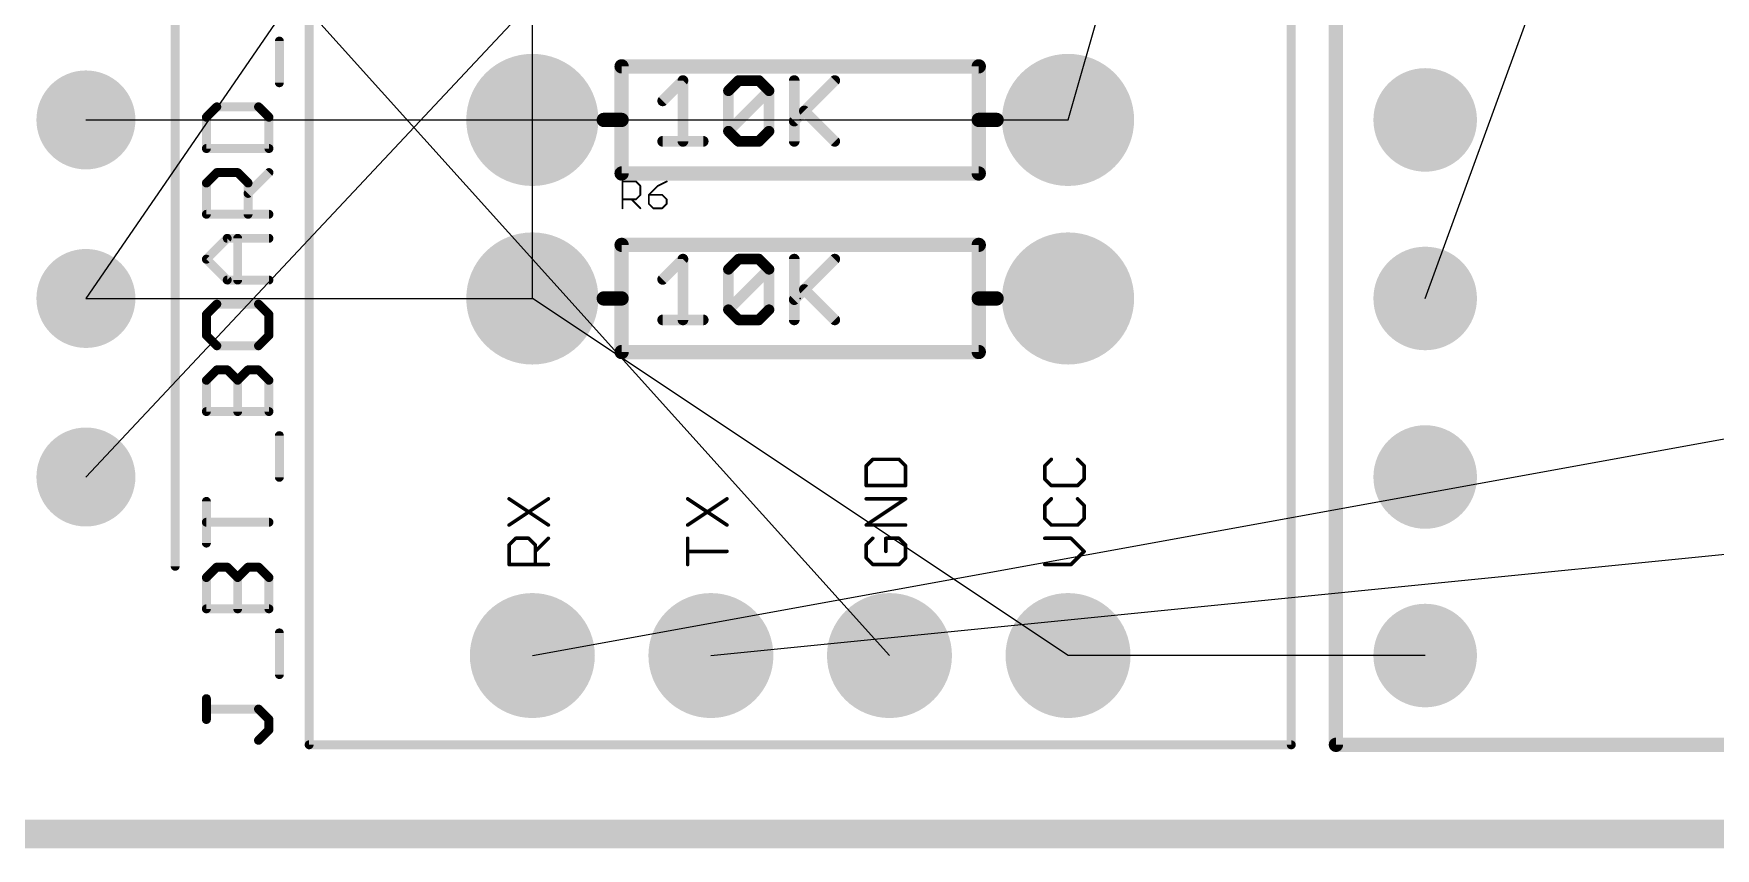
# Model space of a CAD drawing. Extents: x -0.2 to 2.3, y -0.01 to 2.11.
# Drawn here: x 0.271 to 1.212, y -0.008 to 0.448 of the extents above; entities that cross this region are included whole.
import ezdxf

# ---------------------------------------------------------------- set-up
doc = ezdxf.new("R2010")
doc.units = 0
for name, color, linetype in [('17', 94, 'CONTINUOUS'), ('19', 54, 'CONTINUOUS'), ('20', 178, 'CONTINUOUS'), ('21', 251, 'CONTINUOUS'), ('23', 178, 'CONTINUOUS'), ('25', 251, 'CONTINUOUS'), ('51', 251, 'CONTINUOUS')]:
    doc.layers.add(name, color=color, linetype=linetype)

# ---------------------------------------------------------------- blocks, each defined once
blk = doc.blocks.new('ROUNDP')
at = {"const_width": 0.5}
blk.add_lwpolyline([(0, -0.25, 1), (0, 0.25, 1), (0, -0.25)], format="xyb", dxfattribs=at)

msp = doc.modelspace()

# ---------------------------------------------------------------- linework, layer by layer
at = {"layer": '19'}
for p, q in [((1.05, 0.3), (1.45, 1.4)), ((0.85, 1.1), (0.3, 0.3)), ((0.85, 0.4), (1.05, 1.1)), ((0.3, 0.2), (1.05, 1)), ((0.75, 0.1), (0.3, 0.6)), ((0.55, 0.4), (0.55, 0.5)), ((0.3, 0.4), (0.85, 0.4)), ((0.55, 0.3), (0.55, 0.4)), ((0.3, 0.3), (0.55, 0.3)), ((0.85, 0.1), (0.55, 0.3)), ((0.55, 0.1), (1.65, 0.3)), ((0.65, 0.1), (1.65, 0.2)), ((1.05, 0.1), (0.85, 0.1))]:
    msp.add_line(p, q, dxfattribs=at)
at = {"layer": '20', "const_width": 0.016}
msp.add_lwpolyline([(2, 0), (0, 0)], dxfattribs=at)
at = {"layer": '21'}
for points, const_width in [([(1, 0.05), (1, 1.45)], 0.008), ([(0.425, 1.4), (0.425, 0.05)], 0.005), ([(0.975, 0.05), (0.975, 1.4)], 0.005), ([(0.35, 0.15), (0.35, 0.75)], 0.005), ([(0.6, 0.43), (0.8, 0.43)], 0.008), ([(0.6, 0.4), (0.6, 0.43)], 0.008), ([(0.8, 0.43), (0.8, 0.4)], 0.008), ([(0.623, 0.410686), (0.634343, 0.422029)], 0.006), ([(0.634343, 0.422029), (0.634343, 0.388)], 0.006), ([(0.659831, 0.416358), (0.665503, 0.422029)], 0.006), ([(0.665503, 0.422029), (0.676846, 0.422029)], 0.006), ([(0.676846, 0.422029), (0.682517, 0.416358)], 0.006), ([(0.696663, 0.422029), (0.696663, 0.388)], 0.006), ([(0.696663, 0.399343), (0.719349, 0.422029)], 0.006), ([(0.659831, 0.393672), (0.659831, 0.416358)], 0.006), ([(0.659831, 0.393672), (0.682517, 0.416358)], 0.006), ([(0.682517, 0.416358), (0.682517, 0.393672)], 0.006), ([(0.702334, 0.405015), (0.719349, 0.388)], 0.006), ([(0.6, 0.4), (0.59, 0.4)], 0.008), ([(0.6, 0.37), (0.6, 0.4)], 0.008), ([(0.665503, 0.388), (0.659831, 0.393672)], 0.006), ([(0.682517, 0.393672), (0.676846, 0.388)], 0.006), ([(0.8, 0.4), (0.8, 0.37)], 0.008), ([(0.8, 0.4), (0.81, 0.4)], 0.008), ([(0.623, 0.388), (0.645686, 0.388)], 0.006), ([(0.676846, 0.388), (0.665503, 0.388)], 0.006), ([(0.8, 0.37), (0.6, 0.37)], 0.008), ([(0.6, 0.33), (0.8, 0.33)], 0.008), ([(0.6, 0.3), (0.6, 0.33)], 0.008), ([(0.8, 0.33), (0.8, 0.3)], 0.008), ([(0.623, 0.310686), (0.634343, 0.322029)], 0.006), ([(0.634343, 0.322029), (0.634343, 0.288)], 0.006), ([(0.659831, 0.316358), (0.665503, 0.322029)], 0.006), ([(0.665503, 0.322029), (0.676846, 0.322029)], 0.006), ([(0.676846, 0.322029), (0.682517, 0.316358)], 0.006), ([(0.696663, 0.322029), (0.696663, 0.288)], 0.006), ([(0.696663, 0.299343), (0.719349, 0.322029)], 0.006), ([(0.659831, 0.293672), (0.659831, 0.316358)], 0.006), ([(0.659831, 0.293672), (0.682517, 0.316358)], 0.006), ([(0.682517, 0.316358), (0.682517, 0.293672)], 0.006), ([(0.6, 0.3), (0.59, 0.3)], 0.008), ([(0.6, 0.27), (0.6, 0.3)], 0.008), ([(0.702334, 0.305015), (0.719349, 0.288)], 0.006), ([(0.8, 0.3), (0.8, 0.27)], 0.008), ([(0.8, 0.3), (0.81, 0.3)], 0.008), ([(0.665503, 0.288), (0.659831, 0.293672)], 0.006), ([(0.682517, 0.293672), (0.676846, 0.288)], 0.006), ([(0.623, 0.288), (0.645686, 0.288)], 0.006), ([(0.676846, 0.288), (0.665503, 0.288)], 0.006), ([(0.8, 0.27), (0.6, 0.27)], 0.008), ([(0.740651, 0.209877), (0.736981, 0.206207)], 0.002), ([(0.736981, 0.206207), (0.736981, 0.195198)], 0.002), ([(0.75533, 0.209877), (0.740651, 0.209877)], 0.002), ([(0.759, 0.206207), (0.75533, 0.209877)], 0.002), ([(0.759, 0.195198), (0.759, 0.206207)], 0.002), ([(0.840651, 0.209877), (0.836981, 0.206207)], 0.002), ([(0.836981, 0.206207), (0.836981, 0.198867)], 0.002), ([(0.859, 0.206207), (0.85533, 0.209877)], 0.002), ([(0.859, 0.198867), (0.859, 0.206207)], 0.002), ([(0.836981, 0.198867), (0.840651, 0.195198)], 0.002), ([(0.85533, 0.195198), (0.859, 0.198867)], 0.002), ([(0.536981, 0.173099), (0.559, 0.187778)], 0.002), ([(0.536981, 0.187778), (0.559, 0.173099)], 0.002), ([(0.636981, 0.173099), (0.659, 0.187778)], 0.002), ([(0.636981, 0.187778), (0.659, 0.173099)], 0.002), ([(0.736981, 0.195198), (0.759, 0.195198)], 0.002), ([(0.736981, 0.173099), (0.759, 0.187778)], 0.002), ([(0.759, 0.187778), (0.736981, 0.187778)], 0.002), ([(0.840651, 0.187778), (0.836981, 0.184108)], 0.002), ([(0.840651, 0.195198), (0.85533, 0.195198)], 0.002), ([(0.859, 0.184108), (0.85533, 0.187778)], 0.002), ([(0.836981, 0.184108), (0.836981, 0.176769)], 0.002), ([(0.859, 0.176769), (0.859, 0.184108)], 0.002), ([(0.759, 0.173099), (0.736981, 0.173099)], 0.002), ([(0.836981, 0.176769), (0.840651, 0.173099)], 0.002), ([(0.840651, 0.173099), (0.85533, 0.173099)], 0.002), ([(0.85533, 0.173099), (0.859, 0.176769)], 0.002), ([(0.536981, 0.162009), (0.540651, 0.165679)], 0.002), ([(0.536981, 0.151), (0.536981, 0.162009)], 0.002), ([(0.540651, 0.165679), (0.547991, 0.165679)], 0.002), ([(0.547991, 0.165679), (0.55166, 0.162009)], 0.002), ([(0.55166, 0.15834), (0.559, 0.165679)], 0.002), ([(0.55166, 0.162009), (0.55166, 0.151)], 0.002), ([(0.636981, 0.151), (0.636981, 0.165679)], 0.002), ([(0.740651, 0.165679), (0.736981, 0.162009)], 0.002), ([(0.736981, 0.162009), (0.736981, 0.15467)], 0.002), ([(0.75533, 0.165679), (0.747991, 0.165679)], 0.002), ([(0.747991, 0.165679), (0.747991, 0.15834)], 0.002), ([(0.759, 0.162009), (0.75533, 0.165679)], 0.002), ([(0.759, 0.15467), (0.759, 0.162009)], 0.002), ([(0.85166, 0.165679), (0.836981, 0.165679)], 0.002), ([(0.859, 0.15834), (0.85166, 0.165679)], 0.002), ([(0.559, 0.151), (0.536981, 0.151)], 0.002), ([(0.659, 0.15834), (0.636981, 0.15834)], 0.002), ([(0.736981, 0.15467), (0.740651, 0.151)], 0.002), ([(0.740651, 0.151), (0.75533, 0.151)], 0.002), ([(0.75533, 0.151), (0.759, 0.15467)], 0.002), ([(0.836981, 0.151), (0.85166, 0.151)], 0.002), ([(0.85166, 0.151), (0.859, 0.15834)], 0.002), ([(0.425, 0.05), (0.975, 0.05)], 0.005), ([(1.3, 0.05), (1, 0.05)], 0.008)]:
    msp.add_lwpolyline(points, dxfattribs=dict(at, const_width=const_width))
for points, const_width in [([(0.6, 0.432, 1), (0.6, 0.428)], 0.004), ([(0.602, 0.43, 1), (0.598, 0.43)], 0.004), ([(0.802, 0.43, 1), (0.798, 0.43)], 0.004), ([(0.8, 0.428, 1), (0.8, 0.432)], 0.004), ([(0.635843, 0.422029, 1), (0.632843, 0.422029)], 0.003), ([(0.635404, 0.420968, 1), (0.633282, 0.42309)], 0.003), ([(0.665503, 0.423529, 1), (0.665503, 0.420529)], 0.003), ([(0.666564, 0.420968, 1), (0.664442, 0.42309)], 0.003), ([(0.677907, 0.42309, 1), (0.675785, 0.420968)], 0.003), ([(0.676846, 0.420529, 1), (0.676846, 0.423529)], 0.003), ([(0.698163, 0.422029, 1), (0.695163, 0.422029)], 0.003), ([(0.72041, 0.420968, 1), (0.718288, 0.42309)], 0.003), ([(0.661331, 0.416358, 1), (0.658331, 0.416358)], 0.003), ([(0.658771, 0.417418, 1), (0.660892, 0.415297)], 0.003), ([(0.684017, 0.416358, 1), (0.681017, 0.416358)], 0.003), ([(0.683578, 0.415297, 1), (0.681457, 0.417418)], 0.003), ([(0.681457, 0.415297, 1), (0.683578, 0.417418)], 0.003), ([(0.621939, 0.411747, 1), (0.624061, 0.409625)], 0.003), ([(0.703395, 0.406075, 1), (0.701274, 0.403954)], 0.003), ([(0.59, 0.402, 1), (0.59, 0.398)], 0.004), ([(0.602, 0.4, 1), (0.598, 0.4)], 0.004), ([(0.598, 0.4, 1), (0.602, 0.4)], 0.004), ([(0.6, 0.398, 1), (0.6, 0.402)], 0.004), ([(0.660892, 0.394732, 1), (0.658771, 0.392611)], 0.003), ([(0.658771, 0.394732, 1), (0.660892, 0.392611)], 0.003), ([(0.683578, 0.392611, 1), (0.681457, 0.394732)], 0.003), ([(0.695602, 0.400404, 1), (0.697724, 0.398282)], 0.003), ([(0.802, 0.4, 1), (0.798, 0.4)], 0.004), ([(0.8, 0.402, 1), (0.8, 0.398)], 0.004), ([(0.798, 0.4, 1), (0.802, 0.4)], 0.004), ([(0.81, 0.398, 1), (0.81, 0.402)], 0.004), ([(0.623, 0.3895, 1), (0.623, 0.3865)], 0.003), ([(0.632843, 0.388, 1), (0.635843, 0.388)], 0.003), ([(0.645686, 0.3865, 1), (0.645686, 0.3895)], 0.003), ([(0.658331, 0.393672, 1), (0.661331, 0.393672)], 0.003), ([(0.665503, 0.3895, 1), (0.665503, 0.3865)], 0.003), ([(0.664442, 0.386939, 1), (0.666564, 0.389061)], 0.003), ([(0.675785, 0.389061, 1), (0.677907, 0.386939)], 0.003), ([(0.676846, 0.3865, 1), (0.676846, 0.3895)], 0.003), ([(0.681017, 0.393672, 1), (0.684017, 0.393672)], 0.003), ([(0.695163, 0.388, 1), (0.698163, 0.388)], 0.003), ([(0.718288, 0.386939, 1), (0.72041, 0.389061)], 0.003), ([(0.6, 0.372, 1), (0.6, 0.368)], 0.004), ([(0.598, 0.37, 1), (0.602, 0.37)], 0.004), ([(0.798, 0.37, 1), (0.802, 0.37)], 0.004), ([(0.8, 0.368, 1), (0.8, 0.372)], 0.004), ([(0.6, 0.332, 1), (0.6, 0.328)], 0.004), ([(0.602, 0.33, 1), (0.598, 0.33)], 0.004), ([(0.802, 0.33, 1), (0.798, 0.33)], 0.004), ([(0.8, 0.328, 1), (0.8, 0.332)], 0.004), ([(0.635843, 0.322029, 1), (0.632843, 0.322029)], 0.003), ([(0.635404, 0.320968, 1), (0.633282, 0.32309)], 0.003), ([(0.665503, 0.323529, 1), (0.665503, 0.320529)], 0.003), ([(0.666564, 0.320968, 1), (0.664442, 0.32309)], 0.003), ([(0.677907, 0.32309, 1), (0.675785, 0.320968)], 0.003), ([(0.676846, 0.320529, 1), (0.676846, 0.323529)], 0.003), ([(0.698163, 0.322029, 1), (0.695163, 0.322029)], 0.003), ([(0.72041, 0.320968, 1), (0.718288, 0.32309)], 0.003), ([(0.621939, 0.311747, 1), (0.624061, 0.309625)], 0.003), ([(0.661331, 0.316358, 1), (0.658331, 0.316358)], 0.003), ([(0.658771, 0.317418, 1), (0.660892, 0.315297)], 0.003), ([(0.684017, 0.316358, 1), (0.681017, 0.316358)], 0.003), ([(0.683578, 0.315297, 1), (0.681457, 0.317418)], 0.003), ([(0.681457, 0.315297, 1), (0.683578, 0.317418)], 0.003), ([(0.59, 0.302, 1), (0.59, 0.298)], 0.004), ([(0.602, 0.3, 1), (0.598, 0.3)], 0.004), ([(0.598, 0.3, 1), (0.602, 0.3)], 0.004), ([(0.6, 0.298, 1), (0.6, 0.302)], 0.004), ([(0.695602, 0.300404, 1), (0.697724, 0.298282)], 0.003), ([(0.703395, 0.306075, 1), (0.701274, 0.303954)], 0.003), ([(0.802, 0.3, 1), (0.798, 0.3)], 0.004), ([(0.8, 0.302, 1), (0.8, 0.298)], 0.004), ([(0.798, 0.3, 1), (0.802, 0.3)], 0.004), ([(0.81, 0.298, 1), (0.81, 0.302)], 0.004), ([(0.658331, 0.293672, 1), (0.661331, 0.293672)], 0.003), ([(0.660892, 0.294732, 1), (0.658771, 0.292611)], 0.003), ([(0.658771, 0.294732, 1), (0.660892, 0.292611)], 0.003), ([(0.681017, 0.293672, 1), (0.684017, 0.293672)], 0.003), ([(0.683578, 0.292611, 1), (0.681457, 0.294732)], 0.003), ([(0.623, 0.2895, 1), (0.623, 0.2865)], 0.003), ([(0.632843, 0.288, 1), (0.635843, 0.288)], 0.003), ([(0.645686, 0.2865, 1), (0.645686, 0.2895)], 0.003), ([(0.665503, 0.2895, 1), (0.665503, 0.2865)], 0.003), ([(0.664442, 0.286939, 1), (0.666564, 0.289061)], 0.003), ([(0.675785, 0.289061, 1), (0.677907, 0.286939)], 0.003), ([(0.676846, 0.2865, 1), (0.676846, 0.2895)], 0.003), ([(0.695163, 0.288, 1), (0.698163, 0.288)], 0.003), ([(0.718288, 0.286939, 1), (0.72041, 0.289061)], 0.003), ([(0.6, 0.272, 1), (0.6, 0.268)], 0.004), ([(0.8, 0.268, 1), (0.8, 0.272)], 0.004), ([(0.598, 0.27, 1), (0.602, 0.27)], 0.004), ([(0.798, 0.27, 1), (0.802, 0.27)], 0.004), ([(0.737481, 0.206207, 1), (0.736481, 0.206207)], 0.001), ([(0.740651, 0.210377, 1), (0.740651, 0.209377)], 0.001), ([(0.741005, 0.209523, 1), (0.740298, 0.21023)], 0.001), ([(0.755684, 0.21023, 1), (0.754977, 0.209523)], 0.001), ([(0.75533, 0.209377, 1), (0.75533, 0.210377)], 0.001), ([(0.7595, 0.206207, 1), (0.7585, 0.206207)], 0.001), ([(0.837481, 0.206207, 1), (0.836481, 0.206207)], 0.001), ([(0.841005, 0.209523, 1), (0.840298, 0.21023)], 0.001), ([(0.855684, 0.21023, 1), (0.854977, 0.209523)], 0.001), ([(0.8595, 0.206207, 1), (0.8585, 0.206207)], 0.001), ([(0.736628, 0.20656, 1), (0.737335, 0.205853)], 0.001), ([(0.758646, 0.205853, 1), (0.759354, 0.20656)], 0.001), ([(0.836481, 0.198867, 1), (0.837481, 0.198867)], 0.001), ([(0.836628, 0.20656, 1), (0.837335, 0.205853)], 0.001), ([(0.837335, 0.199221, 1), (0.836628, 0.198514)], 0.001), ([(0.8585, 0.198867, 1), (0.8595, 0.198867)], 0.001), ([(0.858646, 0.205853, 1), (0.859354, 0.20656)], 0.001), ([(0.859354, 0.198514, 1), (0.858646, 0.199221)], 0.001), ([(0.537259, 0.188194, 1), (0.536704, 0.187362)], 0.001), ([(0.559277, 0.187362, 1), (0.558723, 0.188194)], 0.001), ([(0.637259, 0.188194, 1), (0.636704, 0.187362)], 0.001), ([(0.659277, 0.187362, 1), (0.658723, 0.188194)], 0.001), ([(0.736981, 0.195698, 1), (0.736981, 0.194698)], 0.001), ([(0.736481, 0.195198, 1), (0.737481, 0.195198)], 0.001), ([(0.736981, 0.188278, 1), (0.736981, 0.187278)], 0.001), ([(0.7585, 0.195198, 1), (0.7595, 0.195198)], 0.001), ([(0.759277, 0.187362, 1), (0.758723, 0.188194)], 0.001), ([(0.759, 0.194698, 1), (0.759, 0.195698)], 0.001), ([(0.759, 0.187278, 1), (0.759, 0.188278)], 0.001), ([(0.840651, 0.195698, 1), (0.840651, 0.194698)], 0.001), ([(0.840298, 0.194844, 1), (0.841005, 0.195551)], 0.001), ([(0.841005, 0.187424, 1), (0.840298, 0.188131)], 0.001), ([(0.854977, 0.195551, 1), (0.855684, 0.194844)], 0.001), ([(0.855684, 0.188131, 1), (0.854977, 0.187424)], 0.001), ([(0.85533, 0.194698, 1), (0.85533, 0.195698)], 0.001), ([(0.837481, 0.184108, 1), (0.836481, 0.184108)], 0.001), ([(0.836628, 0.184462, 1), (0.837335, 0.183755)], 0.001), ([(0.8595, 0.184108, 1), (0.8585, 0.184108)], 0.001), ([(0.858646, 0.183755, 1), (0.859354, 0.184462)], 0.001), ([(0.536704, 0.173515, 1), (0.537259, 0.172683)], 0.001), ([(0.558723, 0.172683, 1), (0.559277, 0.173515)], 0.001), ([(0.636704, 0.173515, 1), (0.637259, 0.172683)], 0.001), ([(0.658723, 0.172683, 1), (0.659277, 0.173515)], 0.001), ([(0.736981, 0.173599, 1), (0.736981, 0.172599)], 0.001), ([(0.736704, 0.173515, 1), (0.737259, 0.172683)], 0.001), ([(0.759, 0.172599, 1), (0.759, 0.173599)], 0.001), ([(0.836481, 0.176769, 1), (0.837481, 0.176769)], 0.001), ([(0.837335, 0.177122, 1), (0.836628, 0.176415)], 0.001), ([(0.840651, 0.173599, 1), (0.840651, 0.172599)], 0.001), ([(0.840298, 0.172745, 1), (0.841005, 0.173452)], 0.001), ([(0.854977, 0.173452, 1), (0.855684, 0.172745)], 0.001), ([(0.85533, 0.172599, 1), (0.85533, 0.173599)], 0.001), ([(0.8585, 0.176769, 1), (0.8595, 0.176769)], 0.001), ([(0.859354, 0.176415, 1), (0.858646, 0.177122)], 0.001), ([(0.537481, 0.162009, 1), (0.536481, 0.162009)], 0.001), ([(0.536628, 0.162363, 1), (0.537335, 0.161656)], 0.001), ([(0.540651, 0.166179, 1), (0.540651, 0.165179)], 0.001), ([(0.541005, 0.165326, 1), (0.540298, 0.166033)], 0.001), ([(0.548344, 0.166033, 1), (0.547637, 0.165326)], 0.001), ([(0.547991, 0.165179, 1), (0.547991, 0.166179)], 0.001), ([(0.55216, 0.162009, 1), (0.55116, 0.162009)], 0.001), ([(0.551307, 0.161656, 1), (0.552014, 0.162363)], 0.001), ([(0.559354, 0.165326, 1), (0.558646, 0.166033)], 0.001), ([(0.637481, 0.165679, 1), (0.636481, 0.165679)], 0.001), ([(0.737481, 0.162009, 1), (0.736481, 0.162009)], 0.001), ([(0.736628, 0.162363, 1), (0.737335, 0.161656)], 0.001), ([(0.741005, 0.165326, 1), (0.740298, 0.166033)], 0.001), ([(0.747991, 0.166179, 1), (0.747991, 0.165179)], 0.001), ([(0.748491, 0.165679, 1), (0.747491, 0.165679)], 0.001), ([(0.755684, 0.166033, 1), (0.754977, 0.165326)], 0.001), ([(0.75533, 0.165179, 1), (0.75533, 0.166179)], 0.001), ([(0.7595, 0.162009, 1), (0.7585, 0.162009)], 0.001), ([(0.758646, 0.161656, 1), (0.759354, 0.162363)], 0.001), ([(0.836981, 0.166179, 1), (0.836981, 0.165179)], 0.001), ([(0.852014, 0.166033, 1), (0.851307, 0.165326)], 0.001), ([(0.85166, 0.165179, 1), (0.85166, 0.166179)], 0.001), ([(0.34875, 0.15, 1), (0.35125, 0.15)], 0.0025), ([(0.536981, 0.1515, 1), (0.536981, 0.1505)], 0.001), ([(0.536481, 0.151, 1), (0.537481, 0.151)], 0.001), ([(0.55116, 0.151, 1), (0.55216, 0.151)], 0.001), ([(0.551307, 0.158693, 1), (0.552014, 0.157986)], 0.001), ([(0.559, 0.1505, 1), (0.559, 0.1515)], 0.001), ([(0.636981, 0.15884, 1), (0.636981, 0.15784)], 0.001), ([(0.636481, 0.151, 1), (0.637481, 0.151)], 0.001), ([(0.659, 0.15784, 1), (0.659, 0.15884)], 0.001), ([(0.736481, 0.15467, 1), (0.737481, 0.15467)], 0.001), ([(0.737335, 0.155023, 1), (0.736628, 0.154316)], 0.001), ([(0.740651, 0.1515, 1), (0.740651, 0.1505)], 0.001), ([(0.740298, 0.150646, 1), (0.741005, 0.151354)], 0.001), ([(0.747491, 0.15834, 1), (0.748491, 0.15834)], 0.001), ([(0.754977, 0.151354, 1), (0.755684, 0.150646)], 0.001), ([(0.75533, 0.1505, 1), (0.75533, 0.1515)], 0.001), ([(0.7585, 0.15467, 1), (0.7595, 0.15467)], 0.001), ([(0.759354, 0.154316, 1), (0.758646, 0.155023)], 0.001), ([(0.836981, 0.1515, 1), (0.836981, 0.1505)], 0.001), ([(0.851307, 0.151354, 1), (0.852014, 0.150646)], 0.001), ([(0.85166, 0.1505, 1), (0.85166, 0.1515)], 0.001), ([(0.859354, 0.157986, 1), (0.858646, 0.158693)], 0.001), ([(0.858646, 0.157986, 1), (0.859354, 0.158693)], 0.001), ([(0.425, 0.05125, 1), (0.425, 0.04875)], 0.0025), ([(0.42375, 0.05, 1), (0.42625, 0.05)], 0.0025), ([(0.97375, 0.05, 1), (0.97625, 0.05)], 0.0025), ([(0.975, 0.04875, 1), (0.975, 0.05125)], 0.0025), ([(1, 0.052, 1), (1, 0.048)], 0.004), ([(0.998, 0.05, 1), (1.002, 0.05)], 0.004)]:
    msp.add_lwpolyline(points, format="xyb", dxfattribs=dict(at, const_width=const_width))
at = {"layer": '23'}
for p in [(0.7, 0.4), (0.7, 0.3)]:
    msp.add_point(p, dxfattribs=at)
at = {"layer": '25'}
for points, const_width in [([(0.408338, 0.420814), (0.408338, 0.444168)], 0.005), ([(0.373308, 0.407336), (0.36747, 0.401498)], 0.005), ([(0.396662, 0.407336), (0.373308, 0.407336)], 0.005), ([(0.4025, 0.401498), (0.396662, 0.407336)], 0.005), ([(0.36747, 0.401498), (0.36747, 0.383983)], 0.005), ([(0.4025, 0.383983), (0.4025, 0.401498)], 0.005), ([(0.36747, 0.383983), (0.4025, 0.383983)], 0.005), ([(0.36747, 0.364666), (0.373308, 0.370505)], 0.005), ([(0.373308, 0.370505), (0.384985, 0.370505)], 0.005), ([(0.384985, 0.370505), (0.390823, 0.364666)], 0.005), ([(0.390823, 0.358828), (0.4025, 0.370505)], 0.005), ([(0.36747, 0.347152), (0.36747, 0.364666)], 0.005), ([(0.390823, 0.364666), (0.390823, 0.347152)], 0.005), ([(0.6005, 0.3505), (0.6005, 0.365513)], 0.001), ([(0.6005, 0.365513), (0.608006, 0.365513)], 0.001), ([(0.608006, 0.365513), (0.610508, 0.363011)], 0.001), ([(0.610508, 0.358006), (0.608006, 0.355504)], 0.001), ([(0.610508, 0.363011), (0.610508, 0.358006)], 0.001), ([(0.620237, 0.363011), (0.615233, 0.358006)], 0.001), ([(0.615233, 0.358006), (0.615233, 0.353002)], 0.001), ([(0.622739, 0.358006), (0.615233, 0.358006)], 0.001), ([(0.625241, 0.365513), (0.620237, 0.363011)], 0.001), ([(0.625241, 0.355504), (0.622739, 0.358006)], 0.001), ([(0.4025, 0.347152), (0.36747, 0.347152)], 0.005), ([(0.608006, 0.355504), (0.6005, 0.355504)], 0.001), ([(0.605504, 0.355504), (0.610508, 0.3505)], 0.001), ([(0.615233, 0.353002), (0.617735, 0.3505)], 0.001), ([(0.617735, 0.3505), (0.622739, 0.3505)], 0.001), ([(0.622739, 0.3505), (0.625241, 0.353002)], 0.001), ([(0.625241, 0.353002), (0.625241, 0.355504)], 0.001), ([(0.36747, 0.321997), (0.379147, 0.333673)], 0.005), ([(0.379147, 0.333673), (0.4025, 0.333673)], 0.005), ([(0.384985, 0.31032), (0.384985, 0.333673)], 0.005), ([(0.379147, 0.31032), (0.36747, 0.321997)], 0.005), ([(0.4025, 0.31032), (0.379147, 0.31032)], 0.005), ([(0.373308, 0.296842), (0.36747, 0.291004)], 0.005), ([(0.36747, 0.291004), (0.36747, 0.279327)], 0.005), ([(0.396662, 0.296842), (0.373308, 0.296842)], 0.005), ([(0.4025, 0.291004), (0.396662, 0.296842)], 0.005), ([(0.4025, 0.279327), (0.4025, 0.291004)], 0.005), ([(0.36747, 0.279327), (0.373308, 0.273489)], 0.005), ([(0.373308, 0.273489), (0.396662, 0.273489)], 0.005), ([(0.396662, 0.273489), (0.4025, 0.279327)], 0.005), ([(0.36747, 0.254172), (0.373308, 0.26001)], 0.005), ([(0.36747, 0.236657), (0.36747, 0.254172)], 0.005), ([(0.373308, 0.26001), (0.379147, 0.26001)], 0.005), ([(0.379147, 0.26001), (0.384985, 0.254172)], 0.005), ([(0.384985, 0.254172), (0.390823, 0.26001)], 0.005), ([(0.384985, 0.236657), (0.384985, 0.254172)], 0.005), ([(0.390823, 0.26001), (0.396662, 0.26001)], 0.005), ([(0.396662, 0.26001), (0.4025, 0.254172)], 0.005), ([(0.4025, 0.254172), (0.4025, 0.236657)], 0.005), ([(0.4025, 0.236657), (0.36747, 0.236657)], 0.005), ([(0.408338, 0.199826), (0.408338, 0.223179)], 0.005), ([(0.36747, 0.162994), (0.36747, 0.186348)], 0.005), ([(0.4025, 0.174671), (0.36747, 0.174671)], 0.005), ([(0.36747, 0.143678), (0.373308, 0.149516)], 0.005), ([(0.373308, 0.149516), (0.379147, 0.149516)], 0.005), ([(0.379147, 0.149516), (0.384985, 0.143678)], 0.005), ([(0.384985, 0.143678), (0.390823, 0.149516)], 0.005), ([(0.390823, 0.149516), (0.396662, 0.149516)], 0.005), ([(0.396662, 0.149516), (0.4025, 0.143678)], 0.005), ([(0.36747, 0.126163), (0.36747, 0.143678)], 0.005), ([(0.384985, 0.126163), (0.384985, 0.143678)], 0.005), ([(0.4025, 0.143678), (0.4025, 0.126163)], 0.005), ([(0.4025, 0.126163), (0.36747, 0.126163)], 0.005), ([(0.408338, 0.089331), (0.408338, 0.112685)], 0.005), ([(0.36747, 0.064177), (0.36747, 0.075853)], 0.005), ([(0.396662, 0.070015), (0.36747, 0.070015)], 0.005), ([(0.4025, 0.064177), (0.396662, 0.070015)], 0.005), ([(0.4025, 0.058338), (0.4025, 0.064177)], 0.005), ([(0.396662, 0.0525), (0.4025, 0.058338)], 0.005)]:
    msp.add_lwpolyline(points, dxfattribs=dict(at, const_width=const_width))
for points, const_width in [([(0.409588, 0.444168, 1), (0.407088, 0.444168)], 0.0025), ([(0.407088, 0.420814, 1), (0.409588, 0.420814)], 0.0025), ([(0.373308, 0.408586, 1), (0.373308, 0.406086)], 0.0025), ([(0.374192, 0.406452, 1), (0.372425, 0.40822)], 0.0025), ([(0.397546, 0.40822, 1), (0.395778, 0.406452)], 0.0025), ([(0.396662, 0.406086, 1), (0.396662, 0.408586)], 0.0025), ([(0.36872, 0.401498, 1), (0.36622, 0.401498)], 0.0025), ([(0.366586, 0.402382, 1), (0.368354, 0.400614)], 0.0025), ([(0.40375, 0.401498, 1), (0.40125, 0.401498)], 0.0025), ([(0.401616, 0.400614, 1), (0.403384, 0.402382)], 0.0025), ([(0.36747, 0.385233, 1), (0.36747, 0.382733)], 0.0025), ([(0.4025, 0.382733, 1), (0.4025, 0.385233)], 0.0025), ([(0.36622, 0.383983, 1), (0.36872, 0.383983)], 0.0025), ([(0.40125, 0.383983, 1), (0.40375, 0.383983)], 0.0025), ([(0.373308, 0.371755, 1), (0.373308, 0.369255)], 0.0025), ([(0.374192, 0.369621, 1), (0.372425, 0.371389)], 0.0025), ([(0.385869, 0.371389, 1), (0.384101, 0.369621)], 0.0025), ([(0.384985, 0.369255, 1), (0.384985, 0.371755)], 0.0025), ([(0.403384, 0.369621, 1), (0.401616, 0.371389)], 0.0025), ([(0.36872, 0.364666, 1), (0.36622, 0.364666)], 0.0025), ([(0.366586, 0.36555, 1), (0.368354, 0.363783)], 0.0025), ([(0.392073, 0.364666, 1), (0.389573, 0.364666)], 0.0025), ([(0.38994, 0.359712, 1), (0.391707, 0.357944)], 0.0025), ([(0.38994, 0.363783, 1), (0.391707, 0.36555)], 0.0025), ([(0.60075, 0.365513, 1), (0.60025, 0.365513)], 0.0005), ([(0.6005, 0.365763, 1), (0.6005, 0.365263)], 0.0005), ([(0.608183, 0.36569, 1), (0.60783, 0.365336)], 0.0005), ([(0.608006, 0.365263, 1), (0.608006, 0.365763)], 0.0005), ([(0.610758, 0.363011, 1), (0.610258, 0.363011)], 0.0005), ([(0.610258, 0.358006, 1), (0.610758, 0.358006)], 0.0005), ([(0.610332, 0.362834, 1), (0.610685, 0.363187)], 0.0005), ([(0.610685, 0.35783, 1), (0.610332, 0.358183)], 0.0005), ([(0.615483, 0.358006, 1), (0.614983, 0.358006)], 0.0005), ([(0.615233, 0.358256, 1), (0.615233, 0.357756)], 0.0005), ([(0.615056, 0.358183, 1), (0.615409, 0.35783)], 0.0005), ([(0.620125, 0.363234, 1), (0.620349, 0.362787)], 0.0005), ([(0.620413, 0.362834, 1), (0.62006, 0.363187)], 0.0005), ([(0.622916, 0.358183, 1), (0.622562, 0.35783)], 0.0005), ([(0.622739, 0.357756, 1), (0.622739, 0.358256)], 0.0005), ([(0.625353, 0.365289, 1), (0.625129, 0.365736)], 0.0005), ([(0.36747, 0.348402, 1), (0.36747, 0.345902)], 0.0025), ([(0.4025, 0.345902, 1), (0.4025, 0.348402)], 0.0025), ([(0.6005, 0.355754, 1), (0.6005, 0.355254)], 0.0005), ([(0.60025, 0.3505, 1), (0.60075, 0.3505)], 0.0005), ([(0.605681, 0.355681, 1), (0.605327, 0.355327)], 0.0005), ([(0.60783, 0.355681, 1), (0.608183, 0.355327)], 0.0005), ([(0.608006, 0.355254, 1), (0.608006, 0.355754)], 0.0005), ([(0.610332, 0.350323, 1), (0.610685, 0.350677)], 0.0005), ([(0.615409, 0.353179, 1), (0.615056, 0.352825)], 0.0005), ([(0.614983, 0.353002, 1), (0.615483, 0.353002)], 0.0005), ([(0.617735, 0.35075, 1), (0.617735, 0.35025)], 0.0005), ([(0.617558, 0.350323, 1), (0.617911, 0.350677)], 0.0005), ([(0.622562, 0.350677, 1), (0.622916, 0.350323)], 0.0005), ([(0.622739, 0.35025, 1), (0.622739, 0.35075)], 0.0005), ([(0.625491, 0.355504, 1), (0.624991, 0.355504)], 0.0005), ([(0.624991, 0.353002, 1), (0.625491, 0.353002)], 0.0005), ([(0.625064, 0.355327, 1), (0.625418, 0.355681)], 0.0005), ([(0.625418, 0.352825, 1), (0.625064, 0.353179)], 0.0005), ([(0.36622, 0.347152, 1), (0.36872, 0.347152)], 0.0025), ([(0.389573, 0.347152, 1), (0.392073, 0.347152)], 0.0025), ([(0.379147, 0.334923, 1), (0.379147, 0.332423)], 0.0025), ([(0.380031, 0.332789, 1), (0.378263, 0.334557)], 0.0025), ([(0.386235, 0.333673, 1), (0.383735, 0.333673)], 0.0025), ([(0.4025, 0.332423, 1), (0.4025, 0.334923)], 0.0025), ([(0.368354, 0.322881, 1), (0.366586, 0.321113)], 0.0025), ([(0.366586, 0.322881, 1), (0.368354, 0.321113)], 0.0025), ([(0.379147, 0.31157, 1), (0.379147, 0.30907)], 0.0025), ([(0.378263, 0.309436, 1), (0.380031, 0.311204)], 0.0025), ([(0.383735, 0.31032, 1), (0.386235, 0.31032)], 0.0025), ([(0.4025, 0.30907, 1), (0.4025, 0.31157)], 0.0025), ([(0.36872, 0.291004, 1), (0.36622, 0.291004)], 0.0025), ([(0.366586, 0.291887, 1), (0.368354, 0.29012)], 0.0025), ([(0.373308, 0.298092, 1), (0.373308, 0.295592)], 0.0025), ([(0.374192, 0.295958, 1), (0.372425, 0.297726)], 0.0025), ([(0.397546, 0.297726, 1), (0.395778, 0.295958)], 0.0025), ([(0.396662, 0.295592, 1), (0.396662, 0.298092)], 0.0025), ([(0.40375, 0.291004, 1), (0.40125, 0.291004)], 0.0025), ([(0.401616, 0.29012, 1), (0.403384, 0.291887)], 0.0025), ([(0.368354, 0.280211, 1), (0.366586, 0.278443)], 0.0025), ([(0.36622, 0.279327, 1), (0.36872, 0.279327)], 0.0025), ([(0.373308, 0.274739, 1), (0.373308, 0.272239)], 0.0025), ([(0.372425, 0.272605, 1), (0.374192, 0.274373)], 0.0025), ([(0.395778, 0.274373, 1), (0.397546, 0.272605)], 0.0025), ([(0.396662, 0.272239, 1), (0.396662, 0.274739)], 0.0025), ([(0.40125, 0.279327, 1), (0.40375, 0.279327)], 0.0025), ([(0.403384, 0.278443, 1), (0.401616, 0.280211)], 0.0025), ([(0.36872, 0.254172, 1), (0.36622, 0.254172)], 0.0025), ([(0.366586, 0.255056, 1), (0.368354, 0.253288)], 0.0025), ([(0.373308, 0.26126, 1), (0.373308, 0.25876)], 0.0025), ([(0.374192, 0.259127, 1), (0.372425, 0.260894)], 0.0025), ([(0.380031, 0.260894, 1), (0.378263, 0.259127)], 0.0025), ([(0.379147, 0.25876, 1), (0.379147, 0.26126)], 0.0025), ([(0.386235, 0.254172, 1), (0.383735, 0.254172)], 0.0025), ([(0.384101, 0.255056, 1), (0.385869, 0.253288)], 0.0025), ([(0.384101, 0.253288, 1), (0.385869, 0.255056)], 0.0025), ([(0.390823, 0.26126, 1), (0.390823, 0.25876)], 0.0025), ([(0.391707, 0.259127, 1), (0.38994, 0.260894)], 0.0025), ([(0.397546, 0.260894, 1), (0.395778, 0.259127)], 0.0025), ([(0.396662, 0.25876, 1), (0.396662, 0.26126)], 0.0025), ([(0.40375, 0.254172, 1), (0.40125, 0.254172)], 0.0025), ([(0.401616, 0.253288, 1), (0.403384, 0.255056)], 0.0025), ([(0.36747, 0.237907, 1), (0.36747, 0.235407)], 0.0025), ([(0.36622, 0.236657, 1), (0.36872, 0.236657)], 0.0025), ([(0.383735, 0.236657, 1), (0.386235, 0.236657)], 0.0025), ([(0.40125, 0.236657, 1), (0.40375, 0.236657)], 0.0025), ([(0.4025, 0.235407, 1), (0.4025, 0.237907)], 0.0025), ([(0.409588, 0.223179, 1), (0.407088, 0.223179)], 0.0025), ([(0.407088, 0.199826, 1), (0.409588, 0.199826)], 0.0025), ([(0.36872, 0.186348, 1), (0.36622, 0.186348)], 0.0025), ([(0.36747, 0.175921, 1), (0.36747, 0.173421)], 0.0025), ([(0.4025, 0.173421, 1), (0.4025, 0.175921)], 0.0025), ([(0.36622, 0.162994, 1), (0.36872, 0.162994)], 0.0025), ([(0.373308, 0.150766, 1), (0.373308, 0.148266)], 0.0025), ([(0.374192, 0.148632, 1), (0.372425, 0.1504)], 0.0025), ([(0.380031, 0.1504, 1), (0.378263, 0.148632)], 0.0025), ([(0.379147, 0.148266, 1), (0.379147, 0.150766)], 0.0025), ([(0.390823, 0.150766, 1), (0.390823, 0.148266)], 0.0025), ([(0.391707, 0.148632, 1), (0.38994, 0.1504)], 0.0025), ([(0.397546, 0.1504, 1), (0.395778, 0.148632)], 0.0025), ([(0.396662, 0.148266, 1), (0.396662, 0.150766)], 0.0025), ([(0.36872, 0.143678, 1), (0.36622, 0.143678)], 0.0025), ([(0.366586, 0.144562, 1), (0.368354, 0.142794)], 0.0025), ([(0.386235, 0.143678, 1), (0.383735, 0.143678)], 0.0025), ([(0.384101, 0.144562, 1), (0.385869, 0.142794)], 0.0025), ([(0.384101, 0.142794, 1), (0.385869, 0.144562)], 0.0025), ([(0.40375, 0.143678, 1), (0.40125, 0.143678)], 0.0025), ([(0.401616, 0.142794, 1), (0.403384, 0.144562)], 0.0025), ([(0.36747, 0.127413, 1), (0.36747, 0.124913)], 0.0025), ([(0.36622, 0.126163, 1), (0.36872, 0.126163)], 0.0025), ([(0.383735, 0.126163, 1), (0.386235, 0.126163)], 0.0025), ([(0.40125, 0.126163, 1), (0.40375, 0.126163)], 0.0025), ([(0.4025, 0.124913, 1), (0.4025, 0.127413)], 0.0025), ([(0.409588, 0.112685, 1), (0.407088, 0.112685)], 0.0025), ([(0.407088, 0.089331, 1), (0.409588, 0.089331)], 0.0025), ([(0.36872, 0.075853, 1), (0.36622, 0.075853)], 0.0025), ([(0.36747, 0.071265, 1), (0.36747, 0.068765)], 0.0025), ([(0.397546, 0.070899, 1), (0.395778, 0.069131)], 0.0025), ([(0.396662, 0.068765, 1), (0.396662, 0.071265)], 0.0025), ([(0.40375, 0.064177, 1), (0.40125, 0.064177)], 0.0025), ([(0.401616, 0.063293, 1), (0.403384, 0.06506)], 0.0025), ([(0.36622, 0.064177, 1), (0.36872, 0.064177)], 0.0025), ([(0.40125, 0.058338, 1), (0.40375, 0.058338)], 0.0025), ([(0.403384, 0.057454, 1), (0.401616, 0.059222)], 0.0025), ([(0.395778, 0.053384, 1), (0.397546, 0.051616)], 0.0025)]:
    msp.add_lwpolyline(points, format="xyb", dxfattribs=dict(at, const_width=const_width))
at = {"layer": '51', "const_width": 0.005}
for points in [[(1, 0.05), (1, 1.45)], [(1.7, 0.05), (1, 0.05)]]:
    msp.add_lwpolyline(points, dxfattribs=at)
at = {"layer": '51', "const_width": 0.0025}
for points in [[(1, 0.05125, 1), (1, 0.04875)], [(0.99875, 0.05, 1), (1.00125, 0.05)]]:
    msp.add_lwpolyline(points, format="xyb", dxfattribs=at)

# ---------------------------------------------------------------- block references
at = {"layer": '17', "xscale": 0.074, "yscale": 0.074}
for p in [(0.55, 0.4), (0.55, 0.4), (0.85, 0.4), (0.85, 0.4), (0.55, 0.3), (0.55, 0.3), (0.85, 0.3), (0.85, 0.3)]:
    msp.add_blockref('ROUNDP', p, dxfattribs=at)
at = {"layer": '17'}
for p, xscale, yscale, rotation in [((0.3, 0.4), 0.055433, 0.055433, 90), ((0.3, 0.4), 0.055433, 0.055433, 90), ((1.05, 0.4), 0.058, 0.058, 180), ((1.05, 0.4), 0.058, 0.058, 180), ((0.3, 0.3), 0.055433, 0.055433, 90), ((0.3, 0.3), 0.055433, 0.055433, 90), ((1.05, 0.3), 0.058, 0.058, 180), ((1.05, 0.3), 0.058, 0.058, 180), ((0.3, 0.2), 0.055433, 0.055433, 90), ((0.3, 0.2), 0.055433, 0.055433, 90), ((1.05, 0.2), 0.058, 0.058, 180), ((1.05, 0.2), 0.058, 0.058, 180), ((0.55, 0.1), 0.07, 0.07, 90), ((0.55, 0.1), 0.07, 0.07, 90), ((0.65, 0.1), 0.07, 0.07, 90), ((0.65, 0.1), 0.07, 0.07, 90), ((0.75, 0.1), 0.07, 0.07, 90), ((0.75, 0.1), 0.07, 0.07, 90), ((0.85, 0.1), 0.07, 0.07, 90), ((0.85, 0.1), 0.07, 0.07, 90), ((1.05, 0.1), 0.058, 0.058, 180), ((1.05, 0.1), 0.058, 0.058, 180)]:
    msp.add_blockref('ROUNDP', p, dxfattribs=dict(at, xscale=xscale, yscale=yscale, rotation=rotation))

doc.saveas('drawing.dxf')
